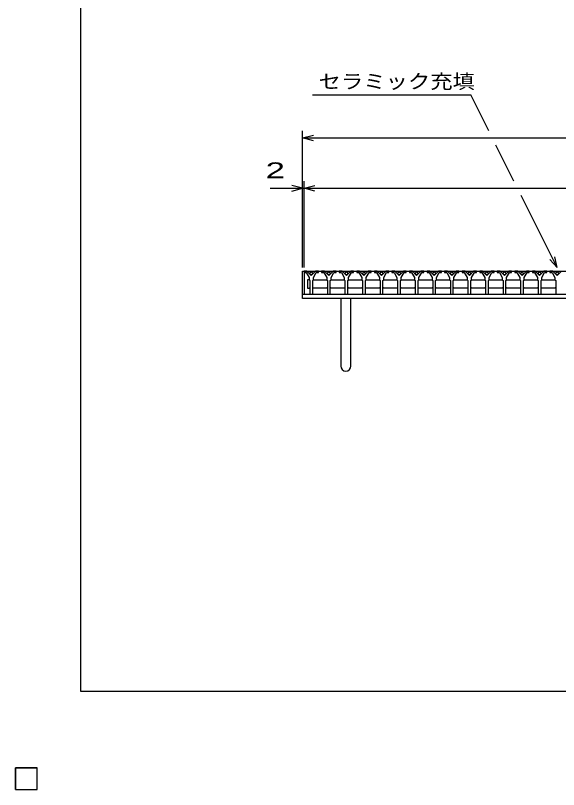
# Model space of a CAD drawing. Units: millimetres, scale not verified. Extents: x -1820 to 1731, y -1282 to 1054.
# Drawn here: x -1820 to -1066, y -1282 to -207 of the extents above; entities that cross this region are included whole.
import ezdxf
from ezdxf.enums import TextEntityAlignment as Align

# ---------------------------------------------------------------- set-up
doc = ezdxf.new("R2010")
doc.units = ezdxf.units.MM
doc.header["$LTSCALE"] = 10
for name, color, linetype, lineweight in [('0_2', 150, 'Continuous', 25), ('16', 3, 'Continuous', 25), ('19', 6, 'Continuous', 25), ('22', 2, 'Continuous', 25)]:
    doc.layers.add(name, color=color, linetype=linetype, lineweight=lineweight)
doc.styles.add('ベクトル', font='')
doc.styles.get('ベクトル').set_extended_font_data('ベクトル')

msp = doc.modelspace()

# ---------------------------------------------------------------- linework, layer by layer
at = {"layer": '0_2'}
for p, q in [((-1729, -1146.5), (-1729, 1053.5)), ((1731, -1146.5), (-1729, -1146.5))]:
    msp.add_line(p, q, dxfattribs=at)
at = {"layer": '16'}
for p, q in [((-1419, -562), (-1419, -564)), ((-1415, -562), (-1419, -562)), ((-1419, -562), (-423, -562)), ((-1419, -562), (-1419, -594)), ((-1419, -564), (-1416, -564)), ((-1416, -564), (-1412, -571)), ((-1409, -568), (-1415, -562)), ((-1403, -562), (-1409, -568)), ((-1406, -571), (-1402, -564)), ((-1399, -562), (-1403, -562)), ((-1402, -564), (-1399, -564)), ((-1399, -564), (-1399, -562)), ((-1394.6, -562), (-1394.6, -564)), ((-1390.6, -562), (-1394.6, -562)), ((-1394.6, -564), (-1391.6, -564)), ((-1391.6, -564), (-1387.6, -571)), ((-1384.6, -568), (-1390.6, -562)), ((-1378.6, -562), (-1384.6, -568)), ((-1381.6, -571), (-1377.6, -564)), ((-1374.6, -562), (-1378.6, -562)), ((-1377.6, -564), (-1374.6, -564)), ((-1374.6, -564), (-1374.6, -562)), ((-1370.2, -562), (-1370.2, -564)), ((-1366.2, -562), (-1370.2, -562)), ((-1370.2, -564), (-1367.2, -564)), ((-1367.2, -564), (-1363.2, -571)), ((-1360.2, -568), (-1366.2, -562)), ((-1354.2, -562), (-1360.2, -568)), ((-1357.2, -571), (-1353.2, -564)), ((-1350.2, -562), (-1354.2, -562)), ((-1353.2, -564), (-1350.2, -564)), ((-1350.2, -564), (-1350.2, -562)), ((-1345.8, -562), (-1345.8, -564)), ((-1341.8, -562), (-1345.8, -562)), ((-1345.8, -564), (-1342.8, -564)), ((-1342.8, -564), (-1338.8, -571)), ((-1335.8, -568), (-1341.8, -562)), ((-1329.8, -562), (-1335.8, -568)), ((-1332.8, -571), (-1328.8, -564)), ((-1325.8, -562), (-1329.8, -562)), ((-1328.8, -564), (-1325.8, -564)), ((-1325.8, -564), (-1325.8, -562)), ((-1321.4, -562), (-1321.4, -564)), ((-1317.4, -562), (-1321.4, -562)), ((-1321.4, -564), (-1318.4, -564)), ((-1318.4, -564), (-1314.4, -571)), ((-1311.4, -568), (-1317.4, -562)), ((-1305.4, -562), (-1311.4, -568)), ((-1308.4, -571), (-1304.4, -564)), ((-1301.4, -562), (-1305.4, -562)), ((-1304.4, -564), (-1301.4, -564)), ((-1301.4, -564), (-1301.4, -562)), ((-1297, -562), (-1297, -564)), ((-1293, -562), (-1297, -562)), ((-1297, -564), (-1294, -564)), ((-1294, -564), (-1290, -571)), ((-1287, -568), (-1293, -562)), ((-1281, -562), (-1287, -568)), ((-1284, -571), (-1280, -564)), ((-1277, -562), (-1281, -562)), ((-1280, -564), (-1277, -564)), ((-1277, -564), (-1277, -562)), ((-1272.6, -562), (-1272.6, -564)), ((-1268.6, -562), (-1272.6, -562)), ((-1272.6, -564), (-1269.6, -564)), ((-1269.6, -564), (-1265.6, -571)), ((-1262.6, -568), (-1268.6, -562)), ((-1256.6, -562), (-1262.6, -568)), ((-1259.6, -571), (-1255.6, -564)), ((-1252.6, -562), (-1256.6, -562)), ((-1255.6, -564), (-1252.6, -564)), ((-1252.6, -564), (-1252.6, -562)), ((-1248.2, -562), (-1248.2, -564)), ((-1244.2, -562), (-1248.2, -562)), ((-1248.2, -564), (-1245.2, -564)), ((-1245.2, -564), (-1241.2, -571)), ((-1238.2, -568), (-1244.2, -562)), ((-1232.2, -562), (-1238.2, -568)), ((-1235.2, -571), (-1231.2, -564)), ((-1228.2, -562), (-1232.2, -562)), ((-1231.2, -564), (-1228.2, -564)), ((-1228.2, -564), (-1228.2, -562)), ((-1223.8, -562), (-1223.8, -564)), ((-1219.8, -562), (-1223.8, -562)), ((-1223.8, -564), (-1220.8, -564)), ((-1220.8, -564), (-1216.8, -571)), ((-1213.8, -568), (-1219.8, -562)), ((-1207.8, -562), (-1213.8, -568)), ((-1210.8, -571), (-1206.8, -564)), ((-1203.8, -562), (-1207.8, -562)), ((-1206.8, -564), (-1203.8, -564)), ((-1203.8, -564), (-1203.8, -562)), ((-1199.4, -562), (-1199.4, -564)), ((-1195.4, -562), (-1199.4, -562)), ((-1199.4, -564), (-1196.4, -564)), ((-1196.4, -564), (-1192.4, -571)), ((-1189.4, -568), (-1195.4, -562)), ((-1183.4, -562), (-1189.4, -568)), ((-1186.4, -571), (-1182.4, -564)), ((-1179.4, -562), (-1183.4, -562)), ((-1182.4, -564), (-1179.4, -564)), ((-1179.4, -564), (-1179.4, -562)), ((-1175, -562), (-1175, -564)), ((-1171, -562), (-1175, -562)), ((-1175, -564), (-1172, -564)), ((-1172, -564), (-1168, -571)), ((-1165, -568), (-1171, -562)), ((-1159, -562), (-1165, -568)), ((-1162, -571), (-1158, -564)), ((-1155, -562), (-1159, -562)), ((-1158, -564), (-1155, -564)), ((-1155, -564), (-1155, -562)), ((-1150.6, -562), (-1150.6, -564)), ((-1146.6, -562), (-1150.6, -562)), ((-1150.6, -564), (-1147.6, -564)), ((-1147.6, -564), (-1143.6, -571)), ((-1140.6, -568), (-1146.6, -562)), ((-1134.6, -562), (-1140.6, -568)), ((-1137.6, -571), (-1133.6, -564)), ((-1130.6, -562), (-1134.6, -562)), ((-1133.6, -564), (-1130.6, -564)), ((-1130.6, -564), (-1130.6, -562)), ((-1126.2, -562), (-1126.2, -564)), ((-1122.2, -562), (-1126.2, -562)), ((-1126.2, -564), (-1123.2, -564)), ((-1123.2, -564), (-1119.2, -571)), ((-1116.2, -568), (-1122.2, -562)), ((-1110.2, -562), (-1116.2, -568)), ((-1113.2, -571), (-1109.2, -564)), ((-1106.2, -562), (-1110.2, -562)), ((-1109.2, -564), (-1106.2, -564)), ((-1106.2, -564), (-1106.2, -562)), ((-1101.8, -562), (-1101.8, -564)), ((-1097.8, -562), (-1101.8, -562)), ((-1101.8, -564), (-1098.8, -564)), ((-1098.8, -564), (-1094.8, -571)), ((-1091.8, -568), (-1097.8, -562)), ((-1085.8, -562), (-1091.8, -568)), ((-1088.8, -571), (-1084.8, -564)), ((-1081.8, -562), (-1085.8, -562)), ((-1084.8, -564), (-1081.8, -564)), ((-1081.8, -564), (-1081.8, -562)), ((-1077.4, -562), (-1077.4, -564)), ((-1073.4, -562), (-1077.4, -562)), ((-1077.4, -564), (-1074.4, -564)), ((-1074.4, -564), (-1070.4, -571)), ((-1067.4, -568), (-1073.4, -562)), ((-1061.4, -562), (-1067.4, -568)), ((-1412.25, -574), (-1414.25, -574)), ((-1414.25, -574), (-1414.25, -586)), ((-1411.25, -575), (-1412.25, -574)), ((-1412, -571), (-1412, -574)), ((-1412, -574), (-1411, -575)), ((-1411, -575), (-1411, -594)), ((-1407, -575), (-1406, -574)), ((-1407, -594), (-1407, -575)), ((-1406.75, -575), (-1405.75, -574)), ((-1406, -574), (-1406, -571)), ((-1405.75, -574), (-1387.85, -574)), ((-1387.85, -574), (-1386.85, -575)), ((-1387.6, -571), (-1387.6, -574)), ((-1387.6, -574), (-1386.6, -575)), ((-1386.6, -575), (-1386.6, -594)), ((-1382.6, -575), (-1381.6, -574)), ((-1382.6, -594), (-1382.6, -575)), ((-1382.35, -575), (-1381.35, -574)), ((-1381.6, -574), (-1381.6, -571)), ((-1381.35, -574), (-1363.45, -574)), ((-1363.45, -574), (-1362.45, -575)), ((-1363.2, -571), (-1363.2, -574)), ((-1363.2, -574), (-1362.2, -575)), ((-1362.2, -575), (-1362.2, -594)), ((-1358.2, -575), (-1357.2, -574)), ((-1358.2, -594), (-1358.2, -575)), ((-1357.95, -575), (-1356.95, -574)), ((-1357.2, -574), (-1357.2, -571)), ((-1356.95, -574), (-1339.05, -574)), ((-1339.05, -574), (-1338.05, -575)), ((-1338.8, -571), (-1338.8, -574)), ((-1338.8, -574), (-1337.8, -575)), ((-1337.8, -575), (-1337.8, -594)), ((-1333.8, -575), (-1332.8, -574)), ((-1333.8, -594), (-1333.8, -575)), ((-1333.55, -575), (-1332.55, -574)), ((-1332.8, -574), (-1332.8, -571)), ((-1332.55, -574), (-1314.65, -574)), ((-1314.65, -574), (-1313.65, -575)), ((-1314.4, -571), (-1314.4, -574)), ((-1314.4, -574), (-1313.4, -575)), ((-1313.4, -575), (-1313.4, -594)), ((-1309.4, -575), (-1308.4, -574)), ((-1309.4, -594), (-1309.4, -575)), ((-1309.15, -575), (-1308.15, -574)), ((-1308.4, -574), (-1308.4, -571)), ((-1308.15, -574), (-1290.25, -574)), ((-1290.25, -574), (-1289.25, -575)), ((-1290, -571), (-1290, -574)), ((-1290, -574), (-1289, -575)), ((-1289, -575), (-1289, -594)), ((-1285, -575), (-1284, -574)), ((-1285, -594), (-1285, -575)), ((-1284.75, -575), (-1283.75, -574)), ((-1284, -574), (-1284, -571)), ((-1283.75, -574), (-1265.85, -574)), ((-1265.85, -574), (-1264.85, -575)), ((-1265.6, -571), (-1265.6, -574)), ((-1265.6, -574), (-1264.6, -575)), ((-1264.6, -575), (-1264.6, -594)), ((-1260.6, -575), (-1259.6, -574)), ((-1260.6, -594), (-1260.6, -575)), ((-1260.35, -575), (-1259.35, -574)), ((-1259.6, -574), (-1259.6, -571)), ((-1259.35, -574), (-1241.45, -574)), ((-1241.45, -574), (-1240.45, -575)), ((-1241.2, -571), (-1241.2, -574)), ((-1241.2, -574), (-1240.2, -575)), ((-1240.2, -575), (-1240.2, -594)), ((-1236.2, -575), (-1235.2, -574)), ((-1236.2, -594), (-1236.2, -575)), ((-1235.95, -575), (-1234.95, -574)), ((-1235.2, -574), (-1235.2, -571)), ((-1234.95, -574), (-1217.05, -574)), ((-1217.05, -574), (-1216.05, -575)), ((-1216.8, -571), (-1216.8, -574)), ((-1216.8, -574), (-1215.8, -575)), ((-1215.8, -575), (-1215.8, -594)), ((-1211.8, -575), (-1210.8, -574)), ((-1211.8, -594), (-1211.8, -575)), ((-1211.55, -575), (-1210.55, -574)), ((-1210.8, -574), (-1210.8, -571)), ((-1210.55, -574), (-1192.65, -574)), ((-1192.65, -574), (-1191.65, -575)), ((-1192.4, -571), (-1192.4, -574)), ((-1192.4, -574), (-1191.4, -575)), ((-1191.4, -575), (-1191.4, -594)), ((-1187.4, -575), (-1186.4, -574)), ((-1187.4, -594), (-1187.4, -575)), ((-1187.15, -575), (-1186.15, -574)), ((-1186.4, -574), (-1186.4, -571)), ((-1186.15, -574), (-1168.25, -574)), ((-1168.25, -574), (-1167.25, -575)), ((-1168, -571), (-1168, -574)), ((-1168, -574), (-1167, -575)), ((-1167, -575), (-1167, -594)), ((-1163, -575), (-1162, -574)), ((-1163, -594), (-1163, -575)), ((-1162.75, -575), (-1161.75, -574)), ((-1162, -574), (-1162, -571)), ((-1161.75, -574), (-1143.85, -574)), ((-1143.85, -574), (-1142.85, -575)), ((-1143.6, -571), (-1143.6, -574)), ((-1143.6, -574), (-1142.6, -575)), ((-1142.6, -575), (-1142.6, -594)), ((-1138.6, -575), (-1137.6, -574)), ((-1138.6, -594), (-1138.6, -575)), ((-1138.35, -575), (-1137.35, -574)), ((-1137.6, -574), (-1137.6, -571)), ((-1137.35, -574), (-1119.45, -574)), ((-1119.45, -574), (-1118.45, -575)), ((-1119.2, -571), (-1119.2, -574)), ((-1119.2, -574), (-1118.2, -575)), ((-1118.2, -575), (-1118.2, -594)), ((-1114.2, -575), (-1113.2, -574)), ((-1114.2, -594), (-1114.2, -575)), ((-1113.95, -575), (-1112.95, -574)), ((-1113.2, -574), (-1113.2, -571)), ((-1112.95, -574), (-1095.05, -574)), ((-1095.05, -574), (-1094.05, -575)), ((-1094.8, -571), (-1094.8, -574)), ((-1094.8, -574), (-1093.8, -575)), ((-1093.8, -575), (-1093.8, -594)), ((-1089.8, -575), (-1088.8, -574)), ((-1089.8, -594), (-1089.8, -575)), ((-1089.55, -575), (-1088.55, -574)), ((-1088.8, -574), (-1088.8, -571)), ((-1088.55, -574), (-1070.65, -574)), ((-1070.65, -574), (-1069.65, -575)), ((-1070.4, -571), (-1070.4, -574)), ((-1070.4, -574), (-1069.4, -575)), ((-1069.4, -575), (-1069.4, -594)), ((-1414.25, -586), (-1412.25, -586)), ((-1412.25, -586), (-1411.25, -585)), ((-1405.75, -586), (-1406.75, -585)), ((-1387.85, -586), (-1405.75, -586)), ((-1386.85, -585), (-1387.85, -586)), ((-1381.35, -586), (-1382.35, -585)), ((-1363.45, -586), (-1381.35, -586)), ((-1362.45, -585), (-1363.45, -586)), ((-1356.95, -586), (-1357.95, -585)), ((-1339.05, -586), (-1356.95, -586)), ((-1338.05, -585), (-1339.05, -586)), ((-1332.55, -586), (-1333.55, -585)), ((-1314.65, -586), (-1332.55, -586)), ((-1313.65, -585), (-1314.65, -586)), ((-1308.15, -586), (-1309.15, -585)), ((-1290.25, -586), (-1308.15, -586)), ((-1289.25, -585), (-1290.25, -586)), ((-1283.75, -586), (-1284.75, -585)), ((-1265.85, -586), (-1283.75, -586)), ((-1264.85, -585), (-1265.85, -586)), ((-1259.35, -586), (-1260.35, -585)), ((-1241.45, -586), (-1259.35, -586)), ((-1240.45, -585), (-1241.45, -586)), ((-1234.95, -586), (-1235.95, -585)), ((-1217.05, -586), (-1234.95, -586)), ((-1216.05, -585), (-1217.05, -586)), ((-1210.55, -586), (-1211.55, -585)), ((-1192.65, -586), (-1210.55, -586)), ((-1191.65, -585), (-1192.65, -586)), ((-1186.15, -586), (-1187.15, -585)), ((-1168.25, -586), (-1186.15, -586)), ((-1167.25, -585), (-1168.25, -586)), ((-1161.75, -586), (-1162.75, -585)), ((-1143.85, -586), (-1161.75, -586)), ((-1142.85, -585), (-1143.85, -586)), ((-1137.35, -586), (-1138.35, -585)), ((-1119.45, -586), (-1137.35, -586)), ((-1118.45, -585), (-1119.45, -586)), ((-1112.95, -586), (-1113.95, -585)), ((-1095.05, -586), (-1112.95, -586)), ((-1094.05, -585), (-1095.05, -586)), ((-1088.55, -586), (-1089.55, -585)), ((-1070.65, -586), (-1088.55, -586)), ((-1069.65, -585), (-1070.65, -586)), ((-1419, -594), (-423, -594)), ((-1411, -594), (-1407, -594)), ((-1386.6, -594), (-1382.6, -594)), ((-1362.2, -594), (-1358.2, -594)), ((-1337.8, -594), (-1333.8, -594)), ((-1313.4, -594), (-1309.4, -594)), ((-1289, -594), (-1285, -594)), ((-1264.6, -594), (-1260.6, -594)), ((-1240.2, -594), (-1236.2, -594)), ((-1215.8, -594), (-1211.8, -594)), ((-1191.4, -594), (-1187.4, -594)), ((-1167, -594), (-1163, -594)), ((-1142.6, -594), (-1138.6, -594)), ((-1118.2, -594), (-1114.2, -594)), ((-1093.8, -594), (-1089.8, -594)), ((-1069.4, -594), (-1065.4, -594)), ((-1820, -1252.5), (-1790, -1252.5)), ((-1820, -1282.5), (-1820, -1252.5)), ((-1820, -1252.5), (-1790, -1252.5)), ((-1820, -1282.5), (-1820, -1252.5)), ((-1820, -1252.5), (-1790, -1252.5)), ((-1820, -1282.5), (-1820, -1252.5)), ((-1820, -1252.5), (-1790, -1252.5)), ((-1820, -1282.5), (-1820, -1252.5)), ((-1820, -1252.5), (-1790, -1252.5)), ((-1820, -1282.5), (-1820, -1252.5)), ((-1790, -1282.5), (-1790, -1252.5)), ((-1790, -1282.5), (-1790, -1252.5)), ((-1790, -1282.5), (-1790, -1252.5)), ((-1790, -1282.5), (-1790, -1252.5)), ((-1790, -1282.5), (-1790, -1252.5)), ((-1820, -1282.5), (-1790, -1282.5)), ((-1820, -1282.5), (-1790, -1282.5)), ((-1820, -1282.5), (-1790, -1282.5)), ((-1820, -1282.5), (-1790, -1282.5)), ((-1820, -1282.5), (-1790, -1282.5))]:
    msp.add_line(p, q, dxfattribs=at)
for centre in [(-1409, -565.5), (-1384.6, -565.5), (-1360.2, -565.5), (-1335.8, -565.5), (-1311.4, -565.5), (-1287, -565.5), (-1262.6, -565.5), (-1238.2, -565.5), (-1213.8, -565.5), (-1189.4, -565.5), (-1165, -565.5), (-1140.6, -565.5), (-1116.2, -565.5), (-1091.8, -565.5), (-1067.4, -565.5)]:
    msp.add_circle(centre, 1.8, dxfattribs=at)
at = {"layer": '19'}
for p, q in [((-1421, -594), (-1421, -562)), ((-1421, -562), (-1419, -562)), ((-1421, -594), (-421, -594)), ((-1421, -600), (-1421, -594)), ((-421, -600), (-1421, -600)), ((-1368, -600), (-1368, -694)), ((-1354, -694), (-1354, -600))]:
    msp.add_line(p, q, dxfattribs=at)
msp.add_arc((-1361, -694), 7, 180, 0, dxfattribs=at)
at = {"layer": '22', "color": 4}
for p, q in [((-1407.4, -317), (-1187.4, -317)), ((-1162.4, -367), (-1187.4, -317)), ((-1421, -557), (-1421, -367)), ((-1421, -377), (-1406, -373)), ((-1406, -381), (-1421, -377)), ((-1421, -377), (-421, -377)), ((-1127.4, -437), (-1152.4, -387)), ((-1421, -557), (-1421, -437)), ((-1419, -557), (-1419, -437)), ((-1466, -447), (-1421, -447)), ((-1421, -447), (-1436, -443)), ((-1436, -451), (-1421, -447)), ((-1421, -447), (-1419, -447)), ((-1419, -447), (-1404, -443)), ((-1404, -451), (-1419, -447)), ((-1419, -447), (-423, -447)), ((-1067.4, -557), (-1117.4, -457)), ((-1067.4, -557), (-1077.4, -546)), ((-1067.4, -557), (-1070.4, -542.4))]:
    msp.add_line(p, q, dxfattribs=at)
at = {"layer": '22'}
for p, q in [((-1790, -1252.5), (-1820, -1252.5)), ((-1820, -1252.5), (-1820, -1282.5)), ((-1790, -1252.5), (-1820, -1252.5)), ((-1820, -1252.5), (-1820, -1282.5)), ((-1790, -1252.5), (-1820, -1252.5)), ((-1820, -1252.5), (-1820, -1282.5)), ((-1790, -1282.5), (-1790, -1252.5)), ((-1790, -1282.5), (-1790, -1252.5)), ((-1790, -1282.5), (-1790, -1252.5)), ((-1820, -1282.5), (-1790, -1282.5)), ((-1820, -1282.5), (-1790, -1282.5)), ((-1820, -1282.5), (-1790, -1282.5))]:
    msp.add_line(p, q, dxfattribs=at)

# ---------------------------------------------------------------- texts
at = {"layer": '22', "style": 'ベクトル'}
for s, height, width, p in [('セラミック充填', 19.79, 1.15, (-1398.9, -298.5)), (' 2 ', 21.99, 1.65, (-1486, -422))]:
    msp.add_text(s, height=height, dxfattribs=dict(at, width=width)).set_placement(p, align=Align.MIDDLE_LEFT)

doc.saveas('drawing.dxf')
